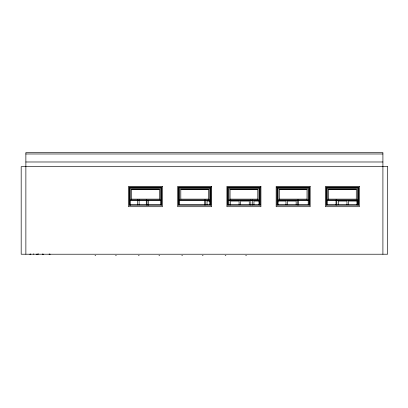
<?xml version="1.0" encoding="UTF-8"?>
<svg xmlns="http://www.w3.org/2000/svg" width="408" height="408" viewBox="0 0 408 408"><rect width="100%" height="100%" fill="white"/><g stroke="black" fill="none" stroke-linecap="round" stroke-linejoin="round"><path stroke-width="0.61" d="M336.794 204.979L336.794 199.976M338.36 204.755L338.36 201.067L346.958 201.067L346.958 204.755M348.519 204.755L348.519 201.067L357.117 201.067L357.117 204.755M33.538 254.22L33.788 253.807M129.219 205.153L129.611 204.765L161.267 204.765L161.66 205.153L161.66 187.18L129.219 187.18L129.219 205.153L161.66 205.153M129.219 187.18L129.611 187.568L161.267 187.568L161.66 187.18M178.464 205.153L178.852 204.765L210.508 204.765L210.9 205.153L210.9 187.18L178.464 187.18L178.464 205.153L210.9 205.153M178.464 187.18L178.852 187.568L210.508 187.568L210.9 187.18M227.705 205.153L228.092 204.765L259.748 204.765L260.141 205.153L260.141 187.18L227.705 187.18L227.705 205.153L260.141 205.153M227.705 187.18L228.092 187.568L259.748 187.568L260.141 187.18M276.945 205.153L277.338 204.765L308.989 204.765L309.381 205.153L309.381 187.18L276.945 187.18L276.945 205.153L309.381 205.153M276.945 187.18L277.338 187.568L308.989 187.568L309.381 187.18M326.186 205.153L326.579 204.765L358.234 204.765L358.622 205.153L358.622 187.18L326.186 187.18L326.186 205.153L358.622 205.153M326.186 187.18L326.579 187.568L358.234 187.568L358.622 187.18M29.697 254.22L30.931 254.133L30.544 254.133M36.343 254.22L37.577 254.133L37.184 254.133M25.872 153.979L382.908 153.979M25.872 161.986L382.908 161.986M131.565 189.455L159.314 189.455M180.805 189.455L208.554 189.455M230.051 189.455L257.795 189.455M279.291 189.455L307.035 189.455M328.532 189.455L356.281 189.455M131.565 199.13L159.314 199.13M180.805 199.13L208.554 199.13M230.051 199.13L257.795 199.13M279.291 199.13L307.035 199.13M328.532 199.13L356.281 199.13M130.392 199.956L160.487 199.956M179.632 199.956L209.727 199.956M228.878 199.956L258.968 199.956M278.118 199.956L308.208 199.956M327.359 199.956L357.449 199.956M130.392 200.512L160.487 200.512M179.632 200.512L209.727 200.512M228.878 200.512L258.968 200.512M278.118 200.512L308.208 200.512M327.359 200.512L357.449 200.512M210.12 201.067L207.05 201.067L207.05 204.755M259.473 201.067L253.944 201.067L253.944 204.755M278.006 201.067L285.993 201.067L285.993 204.755M42.769 254.133L42.376 254.133L43.61 254.22M49.409 254.133L49.021 254.133L50.25 254.22M95.028 255.393L95.752 255.393M115.581 255.393L116.306 255.393M138.409 255.393L139.133 255.393M158.962 255.393L159.686 255.393M181.79 255.393L182.514 255.393M202.343 255.393L203.067 255.393M225.17 255.393L225.894 255.393M245.723 255.393L246.447 255.393M38.27 253.807L38.622 254.22M382.908 254.22L382.908 152.607L25.872 152.607L25.872 254.22M358.234 187.568L358.234 204.765M357.449 204.765L357.449 188.348L327.359 188.348L327.359 204.765M357.117 201.226L357.117 204.979M356.281 199.405L356.281 189.179L328.532 189.179L328.532 199.405M336.014 199.976L336.014 204.979M326.579 187.568L326.579 204.765M308.989 187.568L308.989 204.765M308.208 204.765L308.208 188.348L278.118 188.348L278.118 204.765M307.035 199.405L307.035 189.179L279.291 189.179L279.291 199.405M298.498 199.976L298.498 204.979M297.712 199.976L297.712 204.979M296.152 204.755L296.152 201.067L287.553 201.067L287.553 204.755M277.338 187.568L277.338 204.765M259.748 187.568L259.748 204.765M258.968 204.765L258.968 188.348L228.878 188.348L228.934 204.979M257.795 199.405L257.795 189.179L230.051 189.179L230.051 199.405M252.384 199.976L252.384 204.979M250.818 199.976L250.818 204.979M249.257 204.755L249.257 201.067L240.659 201.067L240.659 204.755M239.093 204.755L239.093 201.067L230.494 201.067L230.494 204.979M228.092 187.568L228.092 204.765M210.508 187.568L210.508 204.765M209.727 204.765L209.727 188.348L179.632 188.348L179.632 204.765M208.554 199.405L208.554 189.179L180.805 189.179L180.805 199.405M205.484 199.976L205.484 204.979M204.704 199.976L204.704 204.979M178.852 187.568L178.852 204.765M161.267 187.568L161.267 204.765M160.487 204.765L160.487 188.348L130.392 188.348L130.387 205.285M159.314 199.405L159.314 189.179L131.565 189.179L131.565 199.405M148.624 200.231L148.624 205.285M147.059 200.231L147.059 205.285M146.278 199.813L146.278 204.903M139.113 199.813L139.113 204.903M137.552 199.813L137.552 204.903M129.611 187.568L129.611 204.765M387.6 166.678L21.18 166.678L21.18 254.22L387.6 254.22L387.6 166.678M162.44 186.395L128.438 186.395L128.438 206.718L162.44 206.718L162.44 186.395M211.681 186.395L177.679 186.395L177.679 206.718L211.681 206.718L211.681 186.395M260.921 186.395L226.919 186.395L226.919 206.718L260.921 206.718L260.921 186.395M310.162 186.395L276.165 186.395L276.165 206.718L310.162 206.718L310.162 186.395M359.407 186.395L325.405 186.395L325.405 206.718L359.407 206.718L359.407 186.395"/></g></svg>
